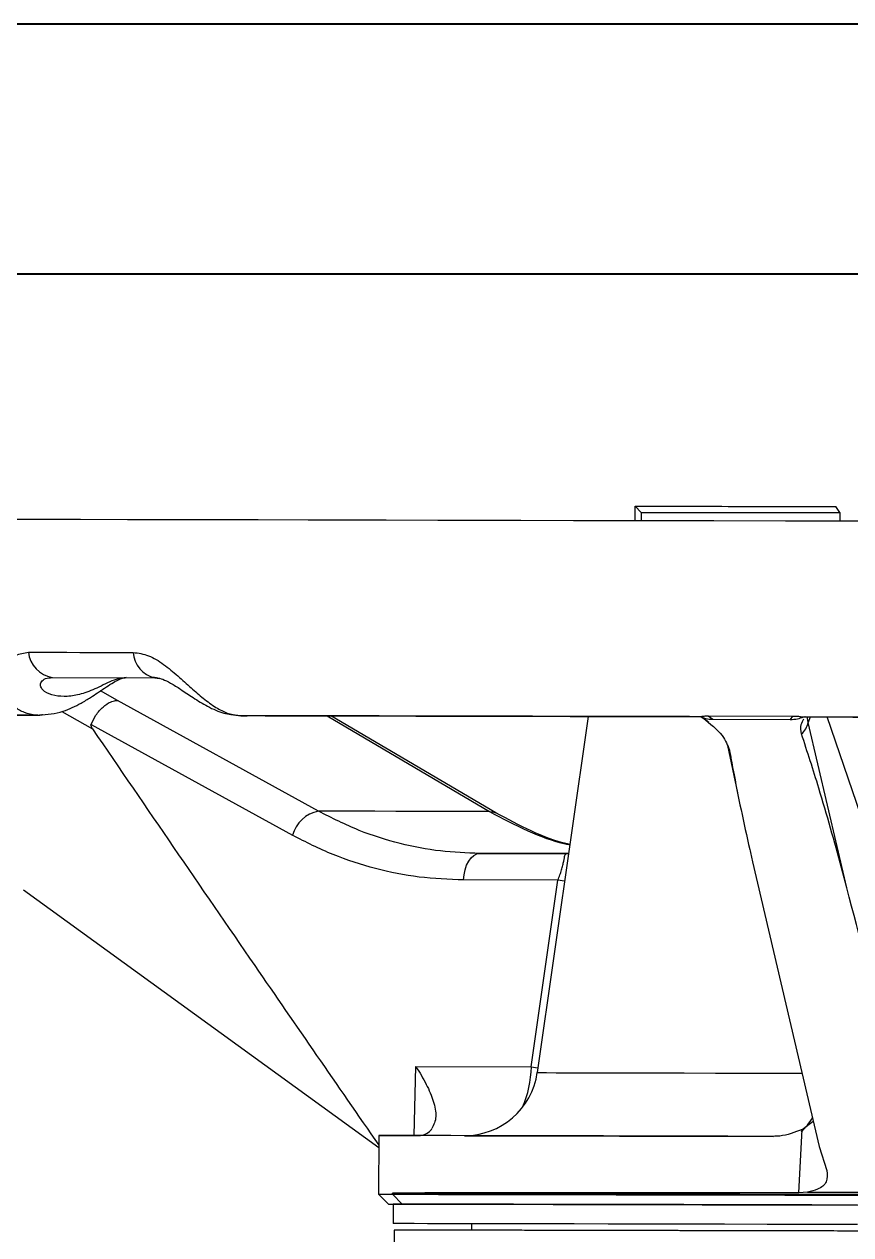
# Model space of a CAD drawing. Header units: millimetres. Extents: x 2251 to 4395, y 932 to 2449.
# Drawn here: x 2806.7 to 2891.1, y 2324.8 to 2448.5 of the extents above; entities that cross this region are included whole.
import ezdxf

# ---------------------------------------------------------------- set-up
doc = ezdxf.new("R2010")
doc.units = ezdxf.units.MM
doc.layers.add('AM_BOR', color=7, linetype='Continuous', lineweight=50)
doc.layers.add('粗实线', color=7, linetype='Continuous', lineweight=40)

# ---------------------------------------------------------------- blocks, each defined once
blk = doc.blocks.new('rA3')
at = {"layer": '粗实线'}
for p, q in [((753.384, 421.26), (333.384, 421.26)), ((748.384, 416.26), (358.384, 416.26))]:
    blk.add_line(p, q, dxfattribs=at)

msp = doc.modelspace()

# ---------------------------------------------------------------- linework, layer by layer
at = {"color": 7, "linetype": 'Continuous', "lineweight": 25}
for p, q in [((2869.073, 2397.784), (2869.076, 2399.28)), ((2869.076, 2399.28), (2869.71, 2398.647)), ((2869.71, 2398.647), (2869.708, 2397.783)), ((2889.981, 2398.618), (2889.587, 2399.244)), ((2889.981, 2398.618), (2889.979, 2397.739)), ((2893.909, 2397.733), (2889.979, 2397.741)), ((2809.525, 2381.776), (2820.007, 2381.754)), ((2820.007, 2381.754), (2820.487, 2381.683)), ((2816.204, 2379.411), (2814.452, 2380.418)), ((2836.728, 2368.114), (2816.204, 2379.411)), ((2807.886, 2377.926), (2808.522, 2377.998)), ((2810.513, 2378.314), (2813.645, 2376.513)), ((2828.793, 2377.87), (2829.454, 2377.869)), ((2837.61, 2377.853), (2854.196, 2368.077)), ((2854.852, 2367.932), (2838.004, 2377.852)), ((2864.276, 2377.796), (2859.082, 2341.401)), ((2875.832, 2377.771), (2875.991, 2377.656)), ((2876.613, 2377.182), (2875.992, 2377.656)), ((2876.532, 2377.853), (2885.171, 2377.834)), ((2876.532, 2377.853), (2877.023, 2377.502)), ((2877.023, 2377.502), (2884.923, 2377.484)), ((2885.171, 2377.834), (2884.923, 2377.484)), ((2886.453, 2377.755), (2886.404, 2377.748)), ((2886.747, 2377.176), (2886.672, 2377.784)), ((2886.96, 2377.754), (2886.747, 2377.176)), ((2896.039, 2356.242), (2888.693, 2377.75)), ((2813.497, 2376.983), (2834.066, 2365.653)), ((2890.707, 2360.277), (2886.747, 2377.176)), ((2878.509, 2374.824), (2879.536, 2369.991)), ((2853.199, 2363.799), (2862.054, 2363.78)), ((2862.055, 2363.781), (2860.393, 2363.784)), ((2862.276, 2363.784), (2862.054, 2363.78)), ((2862.054, 2363.78), (2862.276, 2363.78)), ((2881.081, 2362.942), (2887.886, 2333.869)), ((2842.878, 2333.707), (2806.588, 2360.038)), ((2861.186, 2361.066), (2851.555, 2361.087)), ((2858.474, 2341.992), (2861.186, 2361.066)), ((2861.873, 2360.956), (2861.186, 2361.066)), ((2846.508, 2334.972), (2846.687, 2342.018)), ((2846.687, 2342.018), (2858.474, 2341.992)), ((2858.474, 2341.992), (2859.152, 2341.891)), ((2885.79, 2329.121), (2886.146, 2335.598)), ((2886.146, 2335.598), (2887.281, 2336.452)), ((2842.88, 2334.98), (2842.867, 2328.98)), ((2851.683, 2334.961), (2847.16, 2334.971)), ((2887.886, 2333.869), (2888.678, 2331.415)), ((2886.705, 2329.186), (2885.79, 2329.121)), ((2842.867, 2328.98), (2843.865, 2327.978)), ((2844.286, 2328.977), (2844.286, 2329.08)), ((2845.265, 2327.975), (2844.286, 2328.977)), ((2844.365, 2327.976), (2844.361, 2325.977)), ((2852.361, 2325.959), (2852.36, 2325.301)), ((2844.46, 2325.318), (2844.134, 2303.949))]:
    msp.add_line(p, q, dxfattribs=at)
at = {"color": 7, "linetype": 'Continuous', "lineweight": 25, "flags": 128}
for points in [[(2869.073, 2397.786), (2864.508, 2397.796), (2857.416, 2397.811), (2850.46, 2397.826), (2843.656, 2397.84), (2837.018, 2397.854), (2830.562, 2397.868), (2824.301, 2397.881), (2818.25, 2397.894), (2812.423, 2397.907), (2806.832, 2397.919), (2801.49, 2397.93)], [(2891.818, 2397.736), (2884.432, 2397.751), (2877.12, 2397.767), (2869.897, 2397.782), (2862.781, 2397.798), (2855.786, 2397.813), (2848.928, 2397.827), (2842.221, 2397.842), (2835.681, 2397.856), (2829.323, 2397.869), (2823.159, 2397.882), (2817.204, 2397.895), (2811.47, 2397.907), (2805.97, 2397.919)], [(2807.088, 2384.358), (2808.39, 2384.355), (2809.702, 2384.352), (2811.026, 2384.349), (2812.361, 2384.346), (2813.707, 2384.343), (2815.063, 2384.34), (2816.429, 2384.338), (2817.806, 2384.335)], [(2800.275, 2377.931), (2801.236, 2377.929), (2802.205, 2377.927), (2803.184, 2377.925), (2804.171, 2377.923), (2805.167, 2377.921), (2806.171, 2377.919), (2807.185, 2377.917), (2808.206, 2377.914)], [(2837.946, 2377.852), (2841.404, 2377.845), (2847.166, 2377.833)], [(2854.196, 2368.077), (2851.662, 2368.082), (2849.221, 2368.088), (2846.878, 2368.093), (2844.635, 2368.097), (2842.495, 2368.102), (2840.462, 2368.106), (2838.539, 2368.11), (2836.728, 2368.114)], [(2854.196, 2368.077), (2854.553, 2368.049), (2854.85, 2367.933)], [(2851.555, 2361.087), (2851.604, 2361.625), (2851.709, 2362.138), (2851.867, 2362.607), (2852.073, 2363.016), (2852.318, 2363.35), (2852.594, 2363.597), (2852.891, 2363.749), (2853.199, 2363.799)], [(2859.082, 2341.401), (2859.094, 2341.401), (2859.372, 2341.401), (2860.013, 2341.399), (2861.014, 2341.397), (2862.369, 2341.394), (2864.069, 2341.39), (2866.103, 2341.386), (2868.46, 2341.381), (2871.124, 2341.375), (2874.079, 2341.369), (2877.306, 2341.362), (2880.786, 2341.355), (2884.496, 2341.347), (2886.092, 2341.343)], [(2883.2, 2334.893), (2878.54, 2334.903), (2874.08, 2334.913), (2869.844, 2334.922), (2865.853, 2334.93), (2862.128, 2334.938), (2858.688, 2334.946), (2855.55, 2334.952), (2852.73, 2334.958), (2850.243, 2334.964), (2848.101, 2334.968), (2846.316, 2334.972), (2844.896, 2334.975), (2843.849, 2334.978), (2843.18, 2334.979), (2842.892, 2334.98), (2842.988, 2334.98), (2843.466, 2334.979), (2844.323, 2334.977), (2845.557, 2334.974), (2847.16, 2334.971)], [(2886.705, 2329.186), (2888.26, 2329.182), (2889.83, 2329.179), (2891.415, 2329.176), (2893.013, 2329.172), (2894.623, 2329.169), (2896.246, 2329.165), (2897.879, 2329.162), (2899.523, 2329.158)], [(2842.867, 2328.98), (2842.967, 2328.979), (2843.436, 2328.978), (2844.286, 2328.977)], [(2843.865, 2327.978), (2843.964, 2327.977), (2844.426, 2327.976), (2845.265, 2327.975)], [(2844.286, 2329.08), (2845.506, 2329.077), (2847.08, 2329.074), (2848.999, 2329.07), (2851.255, 2329.065), (2853.836, 2329.059), (2856.73, 2329.053), (2859.922, 2329.046), (2863.398, 2329.039), (2867.14, 2329.031), (2871.13, 2329.022), (2875.348, 2329.013), (2879.775, 2329.004), (2884.387, 2328.994), (2889.163, 2328.984), (2894.079, 2328.973)], [(2844.286, 2328.977), (2845.506, 2328.974), (2847.079, 2328.971), (2848.999, 2328.966), (2851.254, 2328.962), (2853.836, 2328.956), (2856.729, 2328.95), (2859.922, 2328.943), (2863.398, 2328.936), (2867.14, 2328.928), (2871.13, 2328.919), (2875.348, 2328.91), (2879.774, 2328.9), (2884.387, 2328.891), (2889.163, 2328.88), (2894.079, 2328.87)], [(2891.802, 2327.875), (2887.123, 2327.885), (2882.59, 2327.894), (2878.225, 2327.904), (2874.05, 2327.913), (2870.083, 2327.921), (2866.343, 2327.929), (2862.85, 2327.937), (2859.618, 2327.944), (2856.664, 2327.95), (2854.002, 2327.956), (2851.644, 2327.961), (2849.602, 2327.965), (2847.885, 2327.969), (2846.501, 2327.972), (2845.458, 2327.974), (2844.759, 2327.976), (2844.409, 2327.976), (2844.365, 2327.977)], [(2845.265, 2327.975), (2846.468, 2327.972), (2848.021, 2327.969), (2849.915, 2327.964), (2852.14, 2327.96), (2854.687, 2327.954), (2857.543, 2327.948), (2860.693, 2327.941), (2864.123, 2327.934), (2867.815, 2327.926), (2871.751, 2327.918), (2875.913, 2327.909), (2880.281, 2327.899), (2884.831, 2327.89), (2889.544, 2327.88), (2894.395, 2327.869)], [(2891.797, 2325.875), (2887.118, 2325.885), (2882.586, 2325.894), (2878.221, 2325.904), (2874.045, 2325.913), (2870.078, 2325.921), (2866.339, 2325.929), (2862.845, 2325.937), (2859.614, 2325.944), (2856.66, 2325.95), (2853.998, 2325.956), (2851.64, 2325.961), (2849.597, 2325.965), (2847.88, 2325.969), (2846.497, 2325.972), (2845.453, 2325.974), (2844.755, 2325.976), (2844.405, 2325.976), (2844.361, 2325.977)]]:
    msp.add_lwpolyline(points, dxfattribs=at)
at = {"color": 7, "linetype": 'Continuous', "lineweight": 25}
for centre, radius, start, end in [((2810.007, 2384.673), 2.936, 186.15778, 260.55338), ((2820.612, 2384.499), 2.811, 183.34508, 257.57607), ((2884.945, 2377.456), 1.823, 308.25504, 351.17437), ((2879.956, 2375.174), 1.488, 193.75442, 213.93144), ((2837.396, 2364.722), 3.457, 101.14062, 164.37777), ((2847.328, 2342.234), 11.149, 336.94632, 358.7596), ((2851.657, 2342.461), 7.5, 269.87751, 351.87751), ((2882.923, 2339.129), 4.862, 309.67622, 331.69155)]:
    msp.add_arc(centre, radius, start, end, dxfattribs=at)
for points, knots in [([(2869.076, 2399.28), (2872.442, 2399.275), (2879.191, 2399.263), (2886.116, 2399.25), (2889.587, 2399.244)], [0, 0, 0, 0, 0.4988559, 1, 1, 1, 1]), ([(2869.71, 2398.647), (2873.037, 2398.642), (2879.706, 2398.633), (2886.551, 2398.623), (2889.981, 2398.618)], [0, 0, 0, 0, 0.498853, 1, 1, 1, 1]), ([(2807.886, 2377.926), (2807.474, 2377.991), (2806.67, 2378.119), (2805.647, 2378.747), (2804.999, 2379.494), (2804.652, 2380.209), (2804.484, 2380.774), (2804.413, 2381.367), (2804.462, 2382.189), (2804.817, 2383.179), (2805.723, 2384.15), (2806.633, 2384.288), (2807.088, 2384.358)], [0, 0, 0, 0, 0.1279194, 0.2496295, 0.3801702, 0.4412122, 0.4997079, 0.5635745, 0.6245684, 0.7496421, 0.8750234, 1, 1, 1, 1]), ([(2817.806, 2384.335), (2818.325, 2384.264), (2819.365, 2384.121), (2820.922, 2383.146), (2822.365, 2381.947), (2823.704, 2380.713), (2824.999, 2379.583), (2826.23, 2378.695), (2827.444, 2378.069), (2828.18, 2377.944), (2828.557, 2377.88)], [0, 0, 0, 0, 0.12462724, 0.24971044, 0.37492504, 0.49974572, 0.61927373, 0.75001975, 0.87192117, 1, 1, 1, 1]), ([(2808.178, 2377.914), (2809.007, 2377.998), (2810.464, 2378.144), (2812.215, 2378.99), (2813.597, 2379.828), (2814.66, 2380.563), (2815.611, 2381.182), (2816.265, 2381.542), (2816.758, 2381.732), (2816.95, 2381.751), (2817.05, 2381.76)], [0, 0, 0, 0, 0.2415564, 0.4249346, 0.5252436, 0.6744027, 0.7537852, 0.8323048, 0.9129608, 1, 1, 1, 1]), ([(2817.067, 2381.76), (2816.804, 2381.737), (2816.278, 2381.691), (2815.401, 2381.339), (2814.507, 2380.898), (2813.375, 2380.365), (2812.095, 2379.941), (2810.708, 2379.789), (2809.458, 2379.95), (2808.603, 2380.377), (2808.281, 2380.908), (2808.361, 2381.349), (2808.799, 2381.707), (2809.283, 2381.753), (2809.525, 2381.776)], [0, 0, 0, 0, 0.0625989, 0.1249044, 0.1872263, 0.2496806, 0.3746119, 0.4998044, 0.6249986, 0.7497987, 0.815171, 0.8749227, 0.9374287, 1, 1, 1, 1]), ([(2819.679, 2381.793), (2819.84, 2381.796), (2820.169, 2381.801), (2820.822, 2381.611), (2821.667, 2381.201), (2822.733, 2380.522), (2823.997, 2379.649), (2825.459, 2378.76), (2826.995, 2378.07), (2828.006, 2377.97), (2828.475, 2377.924)], [0, 0, 0, 0, 0.0763522, 0.1570102, 0.2470379, 0.356597, 0.4925526, 0.6555134, 0.8402738, 1, 1, 1, 1]), ([(2813.497, 2376.983), (2813.65, 2377.305), (2813.884, 2377.799), (2814.331, 2378.378), (2814.824, 2378.886), (2815.41, 2379.277), (2815.882, 2379.406), (2816.114, 2379.416), (2816.181, 2379.413), (2816.204, 2379.411)], [0, 0, 0, 0, 0.23899542, 0.36783236, 0.49967813, 0.74897246, 0.92468056, 0.97394084, 1, 1, 1, 1]), ([(2796.98, 2377.95), (2798.727, 2377.946), (2802.225, 2377.939), (2805.997, 2377.93), (2807.886, 2377.926)], [0, 0, 0, 0, 0.4994076, 1, 1, 1, 1]), ([(2808.044, 2377.917), (2806.164, 2377.921), (2802.399, 2377.93), (2798.908, 2377.937), (2797.16, 2377.941)], [0, 0, 0, 0, 0.4994087, 1, 1, 1, 1]), ([(2808.044, 2377.917), (2808.197, 2377.928), (2808.38, 2377.94), (2808.502, 2377.99), (2808.522, 2377.998)], [0, 0, 0, 0, 0.8392278, 1, 1, 1, 1]), ([(2828.363, 2377.905), (2828.27, 2377.911), (2828.139, 2377.919), (2827.996, 2377.948), (2827.954, 2377.957)], [0, 0, 0, 0, 0.7059466, 1, 1, 1, 1]), ([(2828.557, 2377.88), (2832.172, 2377.872), (2839.439, 2377.856), (2851.06, 2377.831), (2863.177, 2377.805), (2871.596, 2377.787), (2875.827, 2377.778)], [0, 0, 0, 0, 0.2462727, 0.4950304, 0.7462729, 1, 1, 1, 1]), ([(2875.832, 2377.771), (2872.629, 2377.778), (2866.21, 2377.792), (2857.475, 2377.81), (2849.554, 2377.827), (2842.422, 2377.843), (2835.437, 2377.858), (2830.942, 2377.868), (2828.694, 2377.872)], [0, 0, 0, 0, 0.19237286, 0.38549459, 0.53836149, 0.69122839, 0.8456142, 1, 1, 1, 1]), ([(2875.827, 2377.778), (2875.836, 2377.786), (2875.852, 2377.8), (2876.002, 2377.83), (2876.222, 2377.849), (2876.419, 2377.853), (2876.519, 2377.853), (2876.532, 2377.853)], [0, 0, 0, 0, 0.3360223, 0.5579813, 0.7819403, 0.9725676, 1, 1, 1, 1]), ([(2875.827, 2377.778), (2875.937, 2377.721), (2876.211, 2377.581), (2876.649, 2377.51), (2876.949, 2377.503), (2877.023, 2377.502)], [0, 0, 0, 0, 0.33920621, 0.83862702, 1, 1, 1, 1]), ([(2875.993, 2377.657), (2876.746, 2377.06), (2878.093, 2375.995), (2878.529, 2374.848), (2878.721, 2374.343)], [0, 0, 0, 0, 0.5596946, 1, 1, 1, 1]), ([(2884.923, 2377.484), (2885.175, 2377.496), (2885.654, 2377.517), (2886.094, 2377.679), (2886.302, 2377.755)], [0, 0, 0, 0, 0.5274406, 1, 1, 1, 1]), ([(2885.171, 2377.834), (2885.272, 2377.833), (2885.474, 2377.831), (2885.762, 2377.812), (2886.044, 2377.784), (2886.204, 2377.764), (2886.29, 2377.756), (2886.302, 2377.755)], [0, 0, 0, 0, 0.21002082, 0.42148121, 0.61074553, 0.94244522, 1, 1, 1, 1]), ([(2886.074, 2376.024), (2886.025, 2376.345), (2885.943, 2376.876), (2886.21, 2377.36), (2886.315, 2377.551)], [0, 0, 0, 0, 0.6047847, 1, 1, 1, 1]), ([(2886.302, 2377.755), (2888.939, 2377.75), (2894.21, 2377.738), (2899.54, 2377.727), (2902.205, 2377.721)], [0, 0, 0, 0, 0.5001571, 1, 1, 1, 1]), ([(2886.404, 2377.748), (2889.018, 2377.743), (2894.246, 2377.732), (2899.532, 2377.72), (2902.174, 2377.715)], [0, 0, 0, 0, 0.5001595, 1, 1, 1, 1]), ([(2813.645, 2376.513), (2813.616, 2376.559), (2813.555, 2376.653), (2813.497, 2376.783), (2813.48, 2376.89), (2813.484, 2376.947), (2813.494, 2376.975), (2813.497, 2376.983)], [0, 0, 0, 0, 0.33257121, 0.68796459, 0.83138137, 0.94978396, 1, 1, 1, 1]), ([(2813.645, 2376.513), (2819.16, 2368.451), (2828.876, 2354.245), (2838.651, 2340.107), (2842.878, 2333.993)], [0, 0, 0, 0, 0.5675786, 1, 1, 1, 1]), ([(2890.707, 2360.277), (2890.527, 2360.956), (2889.63, 2364.354), (2888.159, 2369.603), (2886.675, 2374.175), (2886.074, 2376.024)], [0, 0, 0, 0, 0.1295721, 0.6478768, 1, 1, 1, 1]), ([(2878.721, 2374.343), (2878.843, 2373.669), (2879.452, 2370.296), (2880.262, 2366.494), (2880.983, 2363.367), (2881.081, 2362.942)], [0, 0, 0, 0, 0.1776255, 0.8881599, 1, 1, 1, 1]), ([(2853.199, 2363.799), (2851.858, 2363.848), (2849.121, 2363.948), (2844.997, 2364.753), (2840.803, 2366.057), (2838.103, 2367.42), (2836.728, 2368.114)], [0, 0, 0, 0, 0.2354209, 0.48057, 0.7354347, 1, 1, 1, 1]), ([(2854.196, 2368.077), (2855.489, 2367.394), (2858.028, 2366.053), (2860.804, 2365.006), (2862.261, 2364.72), (2862.406, 2364.691)], [0, 0, 0, 0, 0.4830694, 0.9484274, 1, 1, 1, 1]), ([(2862.41, 2364.719), (2862.328, 2364.736), (2860.992, 2365.013), (2858.44, 2366.02), (2856.05, 2367.293), (2854.852, 2367.932)], [0, 0, 0, 0, 0.0316795, 0.5146214, 1, 1, 1, 1]), ([(2851.555, 2361.087), (2850.033, 2361.146), (2847.001, 2361.263), (2842.538, 2362.175), (2838.189, 2363.566), (2835.44, 2364.958), (2834.066, 2365.653)], [0, 0, 0, 0, 0.2514799, 0.5012785, 0.7507527, 1, 1, 1, 1]), ([(2861.186, 2361.066), (2861.261, 2361.245), (2861.407, 2361.592), (2861.579, 2362.126), (2861.702, 2362.607), (2861.817, 2363.161), (2861.903, 2363.664), (2862.003, 2363.741), (2862.054, 2363.78)], [0, 0, 0, 0, 0.1251651, 0.2440023, 0.362149, 0.4834229, 0.7377951, 1, 1, 1, 1]), ([(2898.538, 2330.361), (2897.232, 2335.342), (2894.621, 2345.305), (2892.012, 2355.286), (2890.707, 2360.277)], [0, 0, 0, 0, 0.4999998, 1, 1, 1, 1]), ([(2846.687, 2342.018), (2847.059, 2341.408), (2847.803, 2340.191), (2848.511, 2338.462), (2848.868, 2336.844), (2848.504, 2336.067), (2848.322, 2335.679)], [0, 0, 0, 0, 0.2505535, 0.5002592, 0.7500542, 1, 1, 1, 1]), ([(2847.16, 2334.971), (2847.463, 2335.044), (2847.851, 2335.138), (2848.237, 2335.582), (2848.322, 2335.679)], [0, 0, 0, 0, 0.7808049, 1, 1, 1, 1]), ([(2886.146, 2335.598), (2885.389, 2335.302), (2884.42, 2334.922), (2883.42, 2334.898), (2883.2, 2334.893)], [0, 0, 0, 0, 0.7807887, 1, 1, 1, 1]), ([(2851.722, 2334.961), (2851.698, 2334.961), (2851.586, 2334.961), (2852.231, 2334.96), (2853.71, 2334.956), (2856.118, 2334.951), (2859.331, 2334.944), (2863.311, 2334.936), (2867.936, 2334.926), (2873.109, 2334.915), (2878.188, 2334.904), (2881.711, 2334.896), (2883.201, 2334.893)], [0, 0, 0, 0, 0.0298522, 0.1417815, 0.2546514, 0.3682744, 0.4818904, 0.5947604, 0.7066966, 0.8153979, 0.9219292, 1, 1, 1, 1]), ([(2888.678, 2331.415), (2888.719, 2331.007), (2888.796, 2330.253), (2887.942, 2329.482), (2887.059, 2329.271), (2886.705, 2329.186)], [0, 0, 0, 0, 0.413014, 0.7645313, 1, 1, 1, 1]), ([(2885.79, 2329.121), (2883.933, 2329.123), (2880.219, 2329.127), (2874.915, 2329.131), (2869.851, 2329.134), (2865.139, 2329.134), (2860.845, 2329.132), (2856.948, 2329.129), (2853.447, 2329.123), (2849.884, 2329.114), (2846.534, 2329.1), (2845.04, 2329.087), (2844.286, 2329.08)], [0, 0, 0, 0, 0.0890148, 0.1780296, 0.2696304, 0.3612313, 0.4502461, 0.5392609, 0.6308618, 0.7224627, 0.8600618, 1, 1, 1, 1])]:
    msp.add_open_spline(points, degree=3, knots=knots, dxfattribs=at)
for points in [[(2860.393, 2363.784), (2859.073, 2363.787), (2856.431, 2363.793), (2854.277, 2363.797), (2853.199, 2363.799)], [(2991.259, 2325.004), (2991.138, 2325.004), (2990.896, 2325.005), (2988.946, 2325.009), (2985.87, 2325.015), (2981.606, 2325.024), (2976.258, 2325.036), (2969.909, 2325.049), (2962.67, 2325.065), (2954.664, 2325.082), (2946.029, 2325.1), (2936.911, 2325.12), (2927.467, 2325.14), (2917.859, 2325.16), (2908.251, 2325.181), (2898.808, 2325.201), (2889.69, 2325.221), (2881.055, 2325.239), (2873.049, 2325.256), (2865.81, 2325.272), (2859.461, 2325.285), (2854.113, 2325.297), (2849.849, 2325.306), (2846.773, 2325.313), (2844.823, 2325.317), (2844.581, 2325.317), (2844.46, 2325.318)], [(2917.859, 2325.16), (2915.001, 2325.166), (2909.286, 2325.179), (2900.858, 2325.197), (2892.722, 2325.214), (2885.016, 2325.231), (2877.872, 2325.246), (2871.412, 2325.26), (2865.746, 2325.272), (2860.974, 2325.282), (2857.169, 2325.29), (2854.424, 2325.296), (2852.684, 2325.3), (2852.468, 2325.301), (2852.36, 2325.301)]]:
    msp.add_open_spline(points, degree=3, dxfattribs=at)

# ---------------------------------------------------------------- block references
at = {"layer": 'AM_BOR', "xscale": 5.104687500000001, "yscale": 5.104687500000001, "zscale": 5.104687500000001}
msp.add_blockref('rA3', (548.911, 298.125), dxfattribs=at)

doc.saveas('drawing.dxf')
